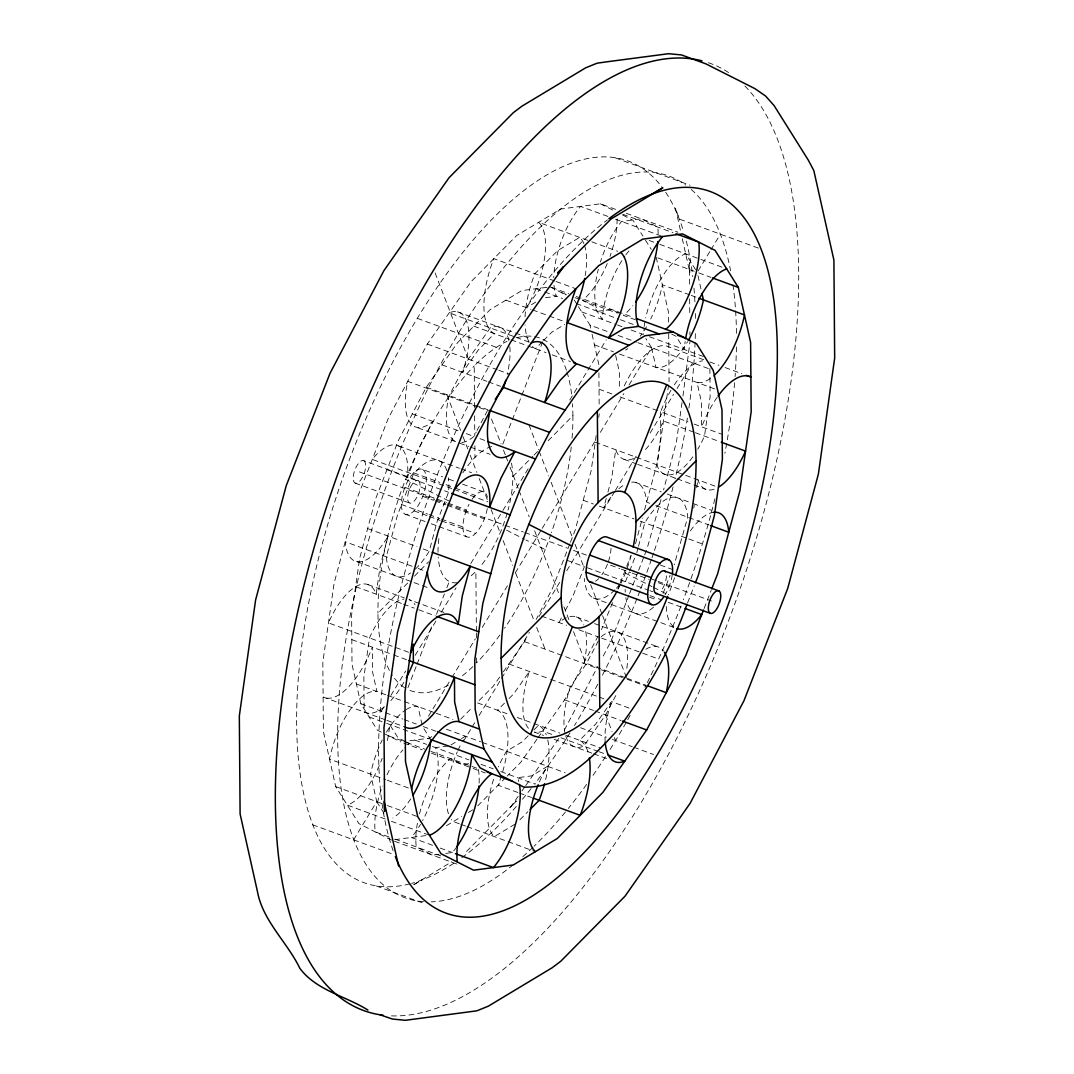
<?xml version="1.0" encoding="UTF-8"?>
<svg xmlns="http://www.w3.org/2000/svg" width="1074" height="1074" viewBox="0 0 1074 1074"><rect width="100%" height="100%" fill="white"/><g stroke="black" fill="none" stroke-linecap="round" stroke-linejoin="round"><path stroke-width="0.75" stroke-dasharray="5 3.75" d="M596.164 435.601L591.183 470.546L575.248 529.965L570.455 542.249M598.755 417.424L599.225 413.879M668.592 384.975L657.812 460.598L644.521 510.137M682.03 402.549L676.405 442.058L663.557 489.932M682.97 395.957L689.978 341.639M693.804 508.177L694.26 505.035M696.731 487.703L697.63 481.407M415.289 569.153A58.815 24.34 -69.9 0 0 429.211 551.163L437.172 521.454L448.543 492.268A58.815 24.34 -69.9 0 0 448.395 477.836M606.26 498.403L603.736 507.787A58.815 24.34 -69.9 0 1 611.952 495.919M607.938 492.147L611.71 478.078L615.751 449.724A58.815 24.34 -69.9 0 0 636.52 456.987M635.526 543.686L642.386 518.124M636.828 552.546L638.077 547.861M638.506 546.29L644.789 522.837A58.815 24.34 -69.9 0 1 687.722 517.198L674.23 564.776M660.993 499.504L647.031 548.774M407.932 687.655L416.443 665.799M417.048 664.229L432.876 623.645M436.514 614.274L444.421 593.976M446.865 587.733L449.294 581.49M502.766 444.233L542.316 342.754M569.864 543.793L552.506 588.324L536.181 619.429M612.569 602.621L601.48 629.592M617.859 589.022L619.04 586.001M620.222 582.981L626.102 567.864M626.692 566.347L630.814 555.782M625.457 581.732L629.042 572.509M629.646 570.979L635.029 557.151M629.002 595.063L610.958 641.353L601.641 659.1M629.592 593.519L638.01 571.918M638.614 570.375L644.024 556.48M644.628 554.949L646.427 550.318M663.034 593.492L670.109 575.355M687.629 602.769L694.207 585.88M704.088 608.542L711.149 590.418M550.881 534.261A187.789 77.731 -69.9 0 1 545.23 549.593L525.911 539.953M615.617 209.376L600.42 203.805L560.735 209.014L516.634 235.555L471.124 281.616L427.304 344.042L388.17 418.605L356.367 500.216L334.095 583.289L322.831 662.202L323.381 731.542L335.692 786.598L358.917 823.624L391.486 840.096M546.988 287.308L521.749 290.624L490.214 309.607L457.672 342.539L426.338 387.19L398.347 440.515L375.605 498.873L359.669 558.292L351.614 614.717L352.017 664.323L360.81 703.698L377.417 730.172L400.709 741.946M508.928 340.565A58.815 24.34 -69.9 0 0 490.268 327.879L468.358 359.105L448.784 396.387A58.815 24.34 -69.9 0 0 456.692 442.045L415.638 426.996M461.86 442.555A58.815 24.34 -69.9 0 0 473.916 436.433L476.238 431.99M477.017 430.513L487.126 411.248M503.317 671.854L524.515 641.648L527.629 635.727M561.366 618.074L559.044 622.517A58.815 24.34 -69.9 0 1 583.8 624.974M565.26 610.663L573.033 595.855L584.404 566.669L566.803 560.225M537.926 737.851L564.602 699.845L597.708 636.761M565.072 733.435A58.815 24.34 -69.9 0 1 570.428 686.554L586.095 664.229L599.305 639.043M564.374 730.092L597.762 666.498M565.81 736.2A58.815 24.34 -69.9 0 0 583.732 746.121L605.642 714.895L616.932 693.388M381.337 711.216L385.673 704.047M390.882 695.442L405.65 671.075M415.195 655.301L436.044 620.879M441.253 612.287L456.007 587.908M470.774 563.528L502.028 511.909M502.901 510.472L528.945 467.459M569.757 400.065L606.219 339.84M353.614 839.841L376.746 801.66L370.584 774.126A58.815 24.34 -69.9 0 1 382.277 739.946M428.459 716.237L451.04 678.956M451.912 677.519L475.352 638.802M482.293 627.337L507.478 585.746M515.292 572.845L541.336 529.831M542.209 528.395L596.043 439.494M600.379 432.325L623.833 393.608M629.042 385.002L651.609 347.734L645.796 338.458M698.113 270.93L710.102 251.128M710.961 249.718L720.386 234.159M463.431 741.329L471.258 728.414M472.117 726.991L475.594 721.245M479.071 715.512L500.779 679.667M501.639 678.231L529.428 632.344M538.973 616.57L559.822 582.162M566.763 570.697L614.516 491.825M615.389 490.388L636.224 455.98M650.119 433.037L673.559 394.319M677.036 388.587L692.663 362.784M499.638 677.103L493.181 686.299L476.977 702.691L509.667 714.68M536.973 739.207L520.783 762.285L507.17 776.059M518.151 796.344L510.566 807.138L516.379 800.989L464.102 853.897M521.937 790.947L524.77 786.893M525.723 785.55L558.856 738.321M629.069 708.061L611.468 701.604L595.802 723.93L579.611 740.322A67.058 27.763 -69.9 0 1 588.807 754.982M542.383 341.707L535.443 348.728A67.058 27.763 -69.9 0 1 532.395 346.553M543.538 340.539L551.794 332.188L564.629 324.455M389.419 670.391A187.682 77.69 -69.9 0 1 377.941 613.173L408.563 582.135M414.457 576.161L428.593 561.823M512.822 476.574L532.852 456.275M534.033 455.081L537.564 451.496M548.17 440.743L572.912 415.665A187.682 77.69 -69.9 0 0 572.469 403.69M460.639 719.244L472.359 707.377M504.444 703.201L497.504 710.223A67.058 27.763 -69.9 0 1 502.363 772.81M509.076 698.516L513.708 693.831L529.375 671.505A58.815 24.34 -69.9 0 0 529.885 729.756M528.153 735.811L522.206 741.812L506.512 751.263A58.815 24.34 -69.9 0 0 498.363 766.863M533.926 729.958L538.557 725.272A67.058 27.763 -69.9 0 1 546.236 734.844M477.742 805.836L506.042 777.2M519.923 819.744L527.844 811.729M535.684 302.116L526.435 307.688A58.815 24.34 -69.9 0 0 538.611 222.331L590.297 241.288M431.735 736.63L429.09 738.227L403.864 741.53M450.946 744.953L460.182 739.395M461.498 738.59L465.458 736.214A58.815 24.34 -69.9 0 0 462.585 741.141M446.381 825.731L461.538 816.602M468.398 812.468L473.889 809.165M413.946 884.56L451.738 861.804M514.943 824.214L494.349 836.619A58.815 24.34 -69.9 0 1 494.429 776.811M413.826 884.681L421.827 880.022M545.431 297.74L556.466 296.29A58.815 24.34 -69.9 0 1 553.942 284.731M448.046 745.96L435.426 747.611A58.815 24.34 -69.9 0 1 422.592 820.63M468.6 763.695L462.29 764.527L450.65 758.647A58.815 24.34 -69.9 0 0 419.384 814.186M394.789 839.667L429.519 835.102M439.145 854.273L432.527 855.146L416.256 846.916A58.815 24.34 -69.9 0 1 417.759 821.368M445.764 853.414L452.382 852.541A58.815 24.34 -69.9 0 0 457.054 846.446M615.483 157.905L689.991 185.225M758.392 248.107L679.332 219.109L675.425 207.953L680.849 232.199M626.263 213.283L677.962 232.226M622.786 214.263L672.955 232.655M607.938 216.438L580.578 206.409A58.815 24.34 -69.9 0 0 553.768 277.589M615.536 219.23L661.154 235.958M649.152 240.455L658.281 243.798M659.798 244.362L699.335 258.847M700.852 259.411L725.178 268.325M657.731 257.854L694.22 271.225M698.785 272.903L710.948 277.361M591.814 241.838L617.671 251.316M689.736 294.853L662.363 284.825A58.815 24.34 -69.9 0 1 650.669 319.005M691.253 295.417L698.852 298.21M554.614 280.958L493.798 258.659A67.058 27.763 -69.9 0 0 494.389 333.678L478.198 350.07L462.532 372.396A58.815 24.34 -69.9 0 0 449.214 312.829L514.594 336.806M556.131 281.522L575.906 288.772M551.674 287.456L568.602 293.672M576.308 296.491L633.257 317.38M561.783 292.786L566.173 294.397M574.979 297.619L617.268 313.125M635.526 319.824L623.35 315.353A58.815 24.34 -69.9 0 0 632.855 305.687M535.939 288.758L543.269 291.443M544.746 291.98L562.548 298.518M576.241 303.526L618.812 319.139M620.329 319.703L637.057 325.825M581.732 311.916L615.939 324.455M617.456 325.006L622.021 326.684M631.15 330.027L643.313 334.484A58.815 24.34 -69.9 0 1 643.715 329.731M649.394 336.712L703.416 356.528M703.752 359.736L668.793 346.915A67.058 27.763 -69.9 0 0 622.947 388.694M709.833 361.965L718.962 365.308M725.044 367.536L741.772 373.671M578.403 306.614L590.042 325.154L609.092 332.135M618.168 335.464L636.412 342.15M637.929 342.713L708.786 368.691M505.908 300.156L530.999 309.352M532.516 309.916L547.727 315.488M549.244 316.051L564.441 321.623M594.432 344.835L613.496 351.829M619.523 354.044L717.593 389.996M457.484 311.809L513.734 332.443M515.252 332.994L530.462 338.565M516.111 337.357L531.308 342.928M473.862 326.147L509.6 339.25M511.117 339.814L526.314 345.385M527.844 345.935L546.089 352.634M552.17 354.863L570.415 361.549M417.397 318.387L499.504 348.486M599.037 389.204L612.234 394.051M657.57 410.671L619.564 396.736A67.058 27.763 -69.9 0 1 620.638 394.024M670.981 390.251A67.058 27.763 -69.9 0 0 660.604 411.785L687.978 421.827M694.059 424.055L722.184 434.366M693.858 432.164L663.45 421.021A58.815 24.34 -69.9 0 1 643.594 451.402M695.388 432.728L719.714 441.642M427.304 344.042L497.235 369.698M498.766 370.248L509.398 374.155M442.005 364.865L486.858 381.31M488.375 381.874L500.538 386.331M595.224 442.206L684.165 474.815M685.682 475.379L716.908 486.817M623.967 459.323L636.13 463.78M637.647 464.344L675.653 478.279M677.184 478.829L692.381 484.414M693.898 484.965L706.061 489.422M426.338 387.19L487.905 409.771M477.675 406.979L407.731 381.324A58.815 24.34 -69.9 0 0 432.862 421.384L418.86 448.046L407.502 477.218A58.815 24.34 -69.9 0 0 372.262 459.404L452.852 488.952M479.192 407.529L489.838 411.436M635.271 482.333L661.114 491.811M667.196 494.04L691.522 502.968M693.039 503.518L711.283 510.217M412.335 413.852L460.222 431.412M466.304 433.641L473.916 436.433M479.997 438.662L486.079 440.89M649.716 503.263L646.669 502.149A58.815 24.34 -69.9 0 0 631.311 482.199M655.798 505.492L709.001 524.998M459.726 443.159L468.855 446.502M470.372 447.066L490.133 454.315M583.209 500.256L593.479 504.028M599.346 506.176L634.143 518.93M640.225 521.159L685.843 537.886M688.77 538.96L704.893 544.88M398.588 445.965L459.404 468.264M460.934 468.814L471.567 472.721M422.565 469.486A24.017 9.934 -69.9 0 1 417.222 506.928A24.017 9.934 -69.9 0 1 401.77 499.115A24.017 9.934 -69.9 0 1 422.565 469.486L442.569 476.829M448.731 479.085L454.893 481.34M462.585 484.159L484.132 492.067M413.705 472.842L439.87 482.441M446.032 484.696L453.725 487.529M455.269 488.093L475.272 495.423M454.02 489.382L487.891 501.8M660.309 565.018L672.619 569.542M363.817 460.719A12.002 4.967 -69.9 0 1 361.146 479.447A12.002 4.967 -69.9 0 1 353.413 475.54A12.002 4.967 -69.9 0 1 363.817 460.719L418.202 480.669A12.002 4.967 -69.9 0 1 415.531 499.383A12.002 4.967 -69.9 0 1 407.811 495.476A12.002 4.967 -69.9 0 1 418.202 480.669M386.976 469.7L448.543 492.268M404.925 487.327L446.489 502.578M448.033 503.142L466.505 509.908M359.454 471.902L434.675 499.477M436.245 500.054L445.643 503.505M447.214 504.082L503.545 524.73M505.075 525.293L523.32 531.979M524.837 532.543L567.408 548.143M573.489 550.385L588.31 555.808M651.864 579.114L656.563 580.833M658.12 581.41L711.404 600.943M422.767 496.363L433.547 500.309M435.091 500.873L445.858 504.82M447.402 505.384L484.347 518.93M610.582 565.219L619.819 568.602M621.349 569.166L630.586 572.549M632.13 573.113L649.058 579.329M658.295 582.712L669.075 586.673M587.438 567.784L648.253 590.082M649.783 590.646L652.817 591.761M355.105 483.085L409.489 503.021M401.381 504.458L427.546 514.057M429.09 514.621L439.87 518.567M441.401 519.131L462.961 527.039M650.038 595.64L660.685 599.534M668.283 602.326L683.494 607.897M414 510.848L427.855 515.923M429.399 516.487L440.165 520.434M441.709 520.997L475.567 533.416M649.528 597.198L657.221 600.03M405.14 514.204L425.156 521.534M431.305 523.79L437.467 526.059M439.011 526.622L466.72 536.772M593.304 597.936L610.032 604.071M611.549 604.622L675.412 628.035A58.815 24.34 -69.9 0 1 666.242 605.817M367.63 528.583L417.048 546.706M423.129 548.935L429.211 551.163M576.255 616.906L588.418 621.363M594.499 623.591L600.581 625.82M602.111 626.384L658.362 647.004M412.121 566.28L345.224 541.752A58.815 24.34 -69.9 0 0 388.157 536.114L380.196 565.823L376.155 594.164A58.815 24.34 -69.9 0 0 328.443 622.88L410.55 652.979M418.202 568.508L425.814 571.301M541.444 616.06L566.642 625.296M578.805 629.767L600.084 637.567M601.615 638.131L641.138 652.616M642.601 653.153L658.738 659.074M356.635 561.554L429.613 588.31M625.216 677.613L584.162 662.564A58.815 24.34 -69.9 0 0 585.223 629.257M626.733 678.177L646.494 685.427M524.515 641.648L599.775 669.25M601.292 669.8L625.618 678.728M627.149 679.278L646.199 686.273M367.939 584.578L404.428 597.949M443.951 612.448L408.979 599.628A58.815 24.34 -69.9 0 1 415.074 604.769M355.628 586.646L401.998 603.642M403.515 604.206L414.161 608.099M418.726 609.777L435.44 615.912M508.848 663.974L549.136 678.755M550.653 679.305L603.87 698.812M564.602 699.845L593.479 710.438M595.009 711.001L620.853 720.479M351.816 639.634L392.104 654.415M393.621 654.965L408.832 660.537M580.578 727.742L606.421 737.22M612.502 739.449L632.277 746.699M633.794 747.249L653.556 754.498M517.279 717.472L532.476 723.044M533.993 723.594L559.849 733.072M565.931 735.301L600.138 747.853M551.808 734.415L542.692 731.072A58.815 24.34 -69.9 0 1 534.422 732.079L543.538 735.435M560.937 737.757L597.426 751.129M598.943 751.693L605.024 753.921M554.184 739.328L592.19 753.263M593.707 753.827L607.401 758.848M356.407 684.004L386.063 694.878M387.58 695.428L402.777 701.013M404.307 701.564L434.715 712.72M436.232 713.27L452.959 719.405M446.408 729.219L480.669 741.785M482.186 742.349L565.152 772.77M360.81 703.698L402.616 719.03M404.146 719.58L416.309 724.037M436.071 731.287L422.391 726.266L430.687 739.516M385.445 719.835L323.113 696.986A67.058 27.763 -69.9 0 0 372.342 647.166L372.53 671.841L376.934 691.535A58.815 24.34 -69.9 0 0 329.53 759.076L385.794 779.697M386.962 720.399L405.207 727.085M369.12 716.935L385.244 722.842M386.707 723.379L429.17 738.952M414.9 740.08L426.633 744.389M432.5 746.537L468.882 759.882M481.045 764.339L493.208 768.796M500.806 771.588L535.12 784.168M389.07 736.066L405.193 741.973M406.657 742.51L424.794 749.169M430.875 751.397L478.011 768.675M403.797 743.074L422.27 749.853M431.506 753.236L471.526 767.91M473.07 768.474L485.381 772.998M517.869 792.478L498.094 785.228A67.058 27.763 -69.9 0 0 501.061 776.985M519.386 793.042L531.549 797.499M387.311 780.261L411.637 789.175M459.377 823.798L453.295 821.57A58.815 24.34 -69.9 0 1 451.402 819.516M460.894 824.349L465.458 826.027M466.975 826.577L535.389 851.669M335.692 786.598L385.861 805.003M387.378 805.554L417.786 816.71M385.311 819.046L347.305 805.111A58.815 24.34 -69.9 0 0 382.156 758.351M391.392 821.288L427.882 834.659M432.607 845.292L411.329 837.492A58.815 24.34 -69.9 0 0 420.471 824.402M440.219 848.084L452.382 852.541M388.882 836.874L375.202 831.867A58.815 24.34 -69.9 0 1 382.398 786.074M394.964 839.103L443.616 856.945M394.52 841.211L456.866 864.073M312.574 824.778L393.151 854.327M376.41 885.996L425.062 903.838M600.42 203.805L615.214 211.283M622.625 215.028L632.989 220.264L642.937 236.132M671.68 334.095L676.056 336.296L684.353 349.533A58.815 24.34 -69.9 0 1 685.185 341.505M618.986 313.152L611.71 309.473L597.52 311.339A58.815 24.34 -69.9 0 1 598.325 269.279M550.13 286.892L566.146 294.988M625.337 573.113L652.025 586.605M653.502 587.357L668.337 594.848M448.663 500.887L405.623 479.259A187.789 77.731 -69.9 0 0 377.941 613.173M506.633 530.207L524.421 539.202M405.22 741.382L397.944 737.704L389.647 724.467A58.815 24.34 -69.9 0 1 386.586 743.839M406.684 742.121L409.597 743.584A58.815 24.34 -69.9 0 0 404.831 747.866M695.603 269.695L685.642 253.826A58.815 24.34 -69.9 0 0 645.689 317.985M645.42 240.106L651.233 249.356M574.254 299.995L577.584 305.285M376.746 801.66L385.029 814.884M528.958 424.821L538.53 449.644M539.135 451.201L548.72 476.024M551.11 482.226L572.066 536.53M575.06 544.29L584.041 567.569M590.619 584.632L602.004 614.113M602.595 615.671L626.545 677.734M435.104 272.93L468.358 359.105M491.503 419.088L501.075 443.911M503.478 450.113L505.263 454.772M505.867 456.316L507.666 460.974M510.056 467.177L518.447 488.898M519.037 490.456L529.213 516.836M534.61 530.798L559.755 595.963M563.944 606.823L569.932 622.329M573.516 631.646L586.095 664.229M605.642 714.895L612.059 731.501M614.382 737.543L615.55 740.563M446.851 394.722L460.625 430.406M463.015 436.608L467.808 449.026M470.211 455.228L476.789 472.305M479.192 478.507L487.569 500.229M491.154 509.532L500.135 532.811M503.129 540.571L512.714 565.394M515.708 573.154L534.261 621.242M536.664 627.458L545.042 649.179M697.979 275.588L701.241 290.155M682.285 238.67L689.884 272.621L689.36 262.66L689.548 287.335M656.214 257.29L668.511 312.359L668.592 322.227M651.609 347.734L656.013 367.415A58.815 24.34 -69.9 0 0 687.561 341.76M615.644 355.4L619.362 372.06L619.497 388.506M590.042 325.154L590.713 328.174M592.069 334.242L598.836 364.529M422.055 724.762L417.987 706.585A58.815 24.34 -69.9 0 0 406.254 709.565M474.547 407.529L474.198 365.939A187.789 77.731 -69.9 0 1 507.089 341.357M474.614 415.839L474.789 435.802M474.883 445.791L474.977 457.43M476.386 631.297L475.876 571.408A72.052 29.817 -69.9 0 1 469.768 576.819M476.4 632.962L476.44 637.956M476.614 657.919L476.655 662.913M709.887 368.53L710.115 396.749L704.504 436.071A58.815 24.34 -69.9 0 1 697.778 449.201M689.642 298.854L689.776 315.313M689.897 331.759L689.924 335.048M668.686 333.745L669.062 381.7M660.604 411.785L660.805 436.702L656.805 464.787A58.815 24.34 -69.9 0 0 694.516 454.383M598.903 372.759L599.158 405.663M393.138 850.769A384.25 159.059 -69.9 0 1 421.303 518.299A384.25 159.059 -69.9 0 1 607.428 219.848M744.886 85.974A504.324 208.759 -69.9 0 1 727.111 624.585A504.324 208.759 -69.9 0 1 389.338 1015.776M708.397 62.722A504.324 208.759 -69.9 0 1 730.776 74.039M691.213 189.413A384.25 159.059 -69.9 0 1 730.615 270.782M732.924 284.597A384.25 159.059 -69.9 0 1 735.502 309.312M735.609 310.869A384.25 159.059 -69.9 0 1 736.482 335.115M736.428 346.929A384.25 159.059 -69.9 0 1 735.086 376.518M734.603 382.733A384.25 159.059 -69.9 0 1 724.883 453.322M714.935 498.739A384.25 159.059 -69.9 0 1 683.359 599.735M680.97 606.031A384.25 159.059 -69.9 0 1 644.977 687.333M630.129 715.391A384.25 159.059 -69.9 0 1 626.921 721.124M626.115 722.547A384.25 159.059 -69.9 0 1 609.213 750.833M605.521 756.633A384.25 159.059 -69.9 0 1 592.365 776.301M586.632 784.409A384.25 159.059 -69.9 0 1 568.307 808.454M565.407 812.011A384.25 159.059 -69.9 0 1 534.14 846.164M532.972 847.292A384.25 159.059 -69.9 0 1 521.36 857.951M513.332 864.704A384.25 159.059 -69.9 0 1 431.265 901.851M423.478 901.717A384.25 159.059 -69.9 0 1 387.486 482.736A384.25 159.059 -69.9 0 1 685.789 185.077M409.919 883.835A384.25 159.059 -69.9 0 1 345.21 471.043A384.25 159.059 -69.9 0 1 661.92 187.051M665.692 192.34A384.25 159.059 -69.9 0 1 683.722 231.89M686.286 241.073A384.25 159.059 -69.9 0 1 692.811 276.676M693.979 288.127A384.25 159.059 -69.9 0 1 694.999 303.714M695.334 313.447A384.25 159.059 -69.9 0 1 695.415 318.401M695.348 333.584A384.25 159.059 -69.9 0 1 695.16 340.471M695.093 342.203A384.25 159.059 -69.9 0 1 688.89 408.107M687.36 418.095A384.25 159.059 -69.9 0 1 675.076 478.843M673.076 486.925A384.25 159.059 -69.9 0 1 654.106 551.539M653.569 553.11A384.25 159.059 -69.9 0 1 651.972 557.836M651.421 559.42A384.25 159.059 -69.9 0 1 640.52 589.411M639.916 590.982A384.25 159.059 -69.9 0 1 637.473 597.265M636.855 598.836A384.25 159.059 -69.9 0 1 601.628 676.781M597.762 684.245A384.25 159.059 -69.9 0 1 574.496 725.514M569.985 732.871A384.25 159.059 -69.9 0 1 534.986 783.604M531.12 788.558A384.25 159.059 -69.9 0 1 522.085 799.7M516.352 806.426A384.25 159.059 -69.9 0 1 459.43 859.415M453.725 863.321A384.25 159.059 -69.9 0 1 411.611 883.378M446.811 470.6A58.815 24.34 -69.9 0 0 413.315 474.466L397.42 515.265L386.278 556.802A58.815 24.34 -69.9 0 0 410.55 572.966M617.107 218.921A58.815 24.34 -69.9 0 1 610.019 256.377M607.28 263.519A58.815 24.34 -69.9 0 1 582.309 300.304L593.949 306.197L602.259 319.434A58.815 24.34 -69.9 0 1 624.961 256.055M658.161 233.971A58.815 24.34 -69.9 0 0 657.744 227.084L641.473 218.854L621.618 221.459A58.815 24.34 -69.9 0 0 600.406 262.002M583.853 243.543A58.815 24.34 -69.9 0 0 579.651 237.381L557.688 250.604L534.852 273.709A67.058 27.763 -69.9 0 0 524.944 320.146M584.471 245.181A58.815 24.34 -69.9 0 1 585.223 275.562M509.855 346.821A58.815 24.34 -69.9 0 1 507.29 374.383M529.079 342.056A67.058 27.763 -69.9 0 1 525.052 324.939M403.851 682.326A67.058 27.763 -69.9 0 1 388.895 702.664M384.358 706.799A67.058 27.763 -69.9 0 1 364.167 712.035L363.885 677.251L369.496 637.929A58.815 24.34 -69.9 0 1 403.797 599.158M644.145 326.456A58.815 24.34 -69.9 0 1 645.098 320.844M386.439 732.24A58.815 24.34 -69.9 0 1 405.086 710.33M605.199 742.228A58.815 24.34 -69.9 0 1 611.468 701.604M410.724 798.868A58.815 24.34 -69.9 0 1 392.869 818.012M478.4 769.414A58.815 24.34 -69.9 0 1 479.044 784.423M547.753 739.932A67.058 27.763 -69.9 0 1 544.961 782.315M539.403 781.912A58.815 24.34 -69.9 0 1 547.565 766.312L531.724 775.858L517.534 777.71A58.815 24.34 -69.9 0 1 518.809 781.563M625.887 254.793A58.815 24.34 -69.9 0 1 629.659 250.108M601.265 636.6A58.815 24.34 -69.9 0 1 626.303 671.948M646.508 326.711A58.815 24.34 -69.9 0 1 640.185 336.229M627.86 348.62A58.815 24.34 -69.9 0 1 625.538 350.07M674.365 384.828A67.058 27.763 -69.9 0 1 702.557 360.837M618.852 488.737A58.815 24.34 -69.9 0 1 625.86 483.944M619.631 584.484A58.815 24.34 -69.9 0 1 615.832 588.861M614.878 589.841A58.815 24.34 -69.9 0 1 584.283 578.483M653.542 607.146A58.815 24.34 -69.9 0 1 625.833 597.735M625.243 592.163A58.815 24.34 -69.9 0 1 625.162 589.331M387.056 774.824A58.815 24.34 -69.9 0 1 402.925 749.894M448.476 813.77A58.815 24.34 -69.9 0 1 457.309 751.813M457.927 750.431A58.815 24.34 -69.9 0 1 461.189 743.718M717.15 397.313A67.058 27.763 -69.9 0 0 701.658 426.834L701.47 402.159L697.066 382.465A58.815 24.34 -69.9 0 0 714.693 374.88M714.103 489.22A58.815 24.34 -69.9 0 1 697.845 479.836M690.327 530.945A58.815 24.34 -69.9 0 1 713.404 512.311M645.836 649.233A58.815 24.34 -69.9 0 1 663.584 650.992M511.439 463.109A72.052 29.817 -69.9 0 1 508.042 510.137M507.21 513.103A72.052 29.817 -69.9 0 1 480.749 565.985M457.108 582.712A72.052 29.817 -69.9 0 1 438.205 557.084M438.017 552.278A72.052 29.817 -69.9 0 1 439.185 536.235M462.773 472.936A72.052 29.817 -69.9 0 1 493.731 446.14M566.441 370.315A187.682 77.69 -69.9 0 0 543.525 339.626A187.789 77.731 -69.9 0 0 534.583 336.632M566.965 371.953A187.682 77.69 -69.9 0 1 571.918 397.138M545.216 549.552A187.682 77.69 -69.9 0 1 504.565 628.236M499.84 635.003A187.682 77.69 -69.9 0 1 476.681 662.752M405.744 479.125A187.682 77.69 -69.9 0 1 474.278 365.912M572.912 415.665A187.789 77.731 -69.9 0 1 572.039 438.434M571.234 447.012A187.789 77.731 -69.9 0 1 551.418 532.704M472.855 666.645A187.789 77.731 -69.9 0 1 461.377 676.539M448.328 685.172A187.789 77.731 -69.9 0 1 408.764 689.911M517.467 337.558A187.789 77.731 -69.9 0 1 532.999 336.39M404.589 687.669A187.682 77.69 -69.9 0 1 391.607 674.19M674.566 577.866A187.789 77.731 -69.9 0 1 668.377 594.741M472.05 499.343A24.017 9.934 -69.9 0 1 487.435 497.316M487.274 508.579A24.017 9.934 -69.9 0 1 467.633 537.107A24.017 9.934 -69.9 0 1 469.056 504.283M631.19 555.298A72.052 29.817 -69.9 0 1 621.054 583.169M620.396 584.565A72.052 29.817 -69.9 0 1 617.671 590.002M611.025 548.223A24.017 9.934 -69.9 0 1 608.045 562.628M607.495 564.092A24.017 9.934 -69.9 0 1 601.95 574.657M598.728 578.577A24.017 9.934 -69.9 0 1 595.493 581.195M672.23 574.885A24.017 9.934 -69.9 0 1 665.061 594.875M666.39 575.852A12.002 4.967 -69.9 0 1 660.228 591.653"/><path stroke-width="1.5" d="M572.442 626.639L530.516 734.401A187.789 77.731 -69.9 0 0 599.802 708.061A187.682 77.69 -69.9 0 0 667.719 596.406M624.706 492.51L666.672 384.787A187.682 77.69 -69.9 0 1 696.059 460.827A187.789 77.731 -69.9 0 1 675.627 574.751M687.024 604.3C670.646 650.24 645.702 692.663 616.328 731.461C591.855 758.163 563.031 788.249 523.87 787.108L500.578 775.334L483.958 748.846L475.164 709.471L474.775 659.879L482.817 603.454L498.752 544.035L521.494 485.676L549.485 432.352L580.819 387.701L613.361 354.756L644.91 335.773L673.291 332.054L696.583 343.828L713.19 370.302L721.983 409.677L722.386 459.283L714.331 515.708L698.395 575.127L695.402 582.806M703.497 610.059L685.83 655.395L646.696 729.958L602.876 792.384L557.366 838.445L513.265 864.986L473.58 870.195L441.011 853.736L417.786 816.71L405.489 761.641L404.938 692.3L416.188 613.402L438.474 530.314L470.264 448.717L509.398 374.155L553.217 311.715L598.728 265.654L642.829 239.113L682.514 233.904L715.083 250.376L738.308 287.402L750.619 342.458L751.169 411.798L739.905 490.711L717.633 573.784L711.74 588.901M495.275 399.26L503.572 387.446A58.815 24.34 -69.9 0 0 505.814 380.183M530.543 734.347A187.682 77.69 -69.9 0 1 501.169 658.295L561.178 597.426M635.983 521.722L696.059 460.827M530.1 809.447L539.148 800.291A67.058 27.763 -69.9 0 0 544.599 783.698M652.173 193.978L662.846 187.762L611.066 218.935L557.621 273.011L563.434 266.862L510.405 342.418L463.042 432.647L424.566 531.402L397.595 631.942L383.982 727.434L384.64 811.34L384.116 801.379L398.575 866.047M659.1 333.92L638.574 326.389L624.383 328.255L608.542 337.786A58.815 24.34 -69.9 0 0 620.705 252.43M380.102 1014.809L392.453 1019.051L405.422 1020.3L476.869 1010.822L488.281 1006.204L552.076 967.808L560.655 961.351L625.001 896.226L690.112 803.325L743.973 700.718L787.725 588.418L818.388 474.077L834.673 358.085L833.894 260.042L813.837 170.632L808.319 160.147L774.112 105.614L765.547 96.002L754.955 88.659L706.074 63.943L681.547 54.949L668.578 53.7L609.388 61.473L597.131 63.178L585.719 67.796L521.924 106.192L513.345 112.649L448.999 177.774L383.888 270.675L330.027 373.282L286.275 485.582L255.612 599.923L239.327 715.915L240.106 813.958L257.505 891.809C262.888 921.036 287.322 942.301 299.888 968.386C316.36 990.443 345.573 996.041 367.926 1010.057M675.989 233.77L698.798 242.133A58.815 24.34 -69.9 0 1 665.585 329.463M712.465 277.924L738.308 287.402M698.852 298.21L744.47 314.924A58.815 24.34 -69.9 0 1 714.693 374.88M636.345 318.508L673.291 332.054M677.6 335.249L684.93 337.934M746.323 375.35L750.887 377.014A67.058 27.763 -69.9 0 0 718.036 396.078M629.055 345.318L567.488 322.737A58.815 24.34 -69.9 0 0 584.712 278.394M573.449 362.663L597.023 371.309M721.231 442.206L745.557 451.12A58.815 24.34 -69.9 0 1 718.627 487.099M503.572 387.446L565.152 410.026M489.422 410.335L549.485 432.352M487.596 441.454L535.483 459.014M710.532 525.562L728.776 532.248A58.815 24.34 -69.9 0 0 713.404 512.311M668.86 559.796L607.28 537.228A24.017 9.934 -69.9 0 0 588.592 558.024A24.017 9.934 -69.9 0 0 592.472 582.336M598.433 540.584L660 563.152M664.511 570.979L718.895 590.915A12.002 4.967 -69.9 0 1 716.224 609.643A12.002 4.967 -69.9 0 1 708.504 605.736A12.002 4.967 -69.9 0 1 718.895 590.915M451.59 493.396L510.123 514.849M589.653 555.07L651.233 577.637M655.798 593.331L710.183 613.281M586.109 572.2L647.689 594.768M685.011 608.461L701.738 614.596A58.815 24.34 -69.9 0 1 676.58 628.545M589.868 581.933L651.435 604.514M432.245 552.278L490.791 573.744M648.025 685.977L666.269 692.676A58.815 24.34 -69.9 0 0 664.43 652.213M436.97 616.463L478.776 631.794M622.37 721.03L646.696 729.958M408.832 660.537L474.963 684.796M608.059 755.035L624.786 761.171A58.815 24.34 -69.9 0 1 605.199 742.228M405.207 727.085A67.058 27.763 -69.9 0 0 454.436 677.264L454.638 701.94L459.041 721.634L479.568 729.165M437.588 731.85L483.958 748.846M430.687 739.516L492.268 762.084M487.14 772.018L512.217 781.214M533.066 798.063L580.202 815.341A67.058 27.763 -69.9 0 0 589.344 757.841M455.416 853.655L493.422 867.591A58.815 24.34 -69.9 0 0 519.454 784.463M571.811 546.048L528.77 524.407A187.789 77.731 -69.9 0 0 501.088 658.335M701.966 293.403L703.416 299.874A58.815 24.34 -69.9 0 1 688.273 340.525M666.645 384.747A187.789 77.731 -69.9 0 0 597.345 411.087L598.124 502.592M599.024 616.57L599.802 708.061M413.248 644.118L413.396 662.215A67.058 27.763 -69.9 0 1 406.254 677.936M608.851 218.76A384.25 159.059 -69.9 0 1 736.106 581.92A384.25 159.059 -69.9 0 1 395.353 856.636M383.136 1015.225A504.324 208.759 -69.9 0 1 329.356 498.39A504.324 208.759 -69.9 0 1 702.034 60.842M454.369 489.516A58.815 24.34 -69.9 0 1 489.596 507.331L500.967 478.145L514.956 451.483A58.815 24.34 -69.9 0 1 489.838 411.436M657.825 241.61A58.815 24.34 -69.9 0 1 635.66 301.955M427.331 571.851A58.815 24.34 -69.9 0 0 470.264 566.213L462.29 595.922L458.249 624.276A58.815 24.34 -69.9 0 0 410.55 652.979M685.628 338.726A58.815 24.34 -69.9 0 1 726.695 268.889M575.906 288.772A67.058 27.763 -69.9 0 0 576.496 363.777L560.292 380.169L544.625 402.495A58.815 24.34 -69.9 0 0 531.308 342.928M430.58 741.073A58.815 24.34 -69.9 0 1 413.074 795.055M478.923 785.993A58.815 24.34 -69.9 0 1 457.054 846.446M535.389 851.669A58.815 24.34 -69.9 0 1 538.222 784.718M457.296 861.966A58.815 24.34 -69.9 0 1 491.691 773.696L480.051 767.803L471.741 754.566A58.815 24.34 -69.9 0 1 429.399 835.223M411.637 789.175A58.815 24.34 -69.9 0 1 459.041 721.634M528.864 524.421A187.682 77.69 -69.9 0 1 597.386 411.221M638.574 326.389A58.815 24.34 -69.9 0 1 662.671 236.508M657.1 593.533A12.002 4.967 -69.9 0 1 655.69 579.906A12.002 4.967 -69.9 0 1 665.518 571.945M616.906 591.452A72.052 29.817 -69.9 0 1 561.997 607.924A72.052 29.817 -69.9 0 1 601.977 498.994A72.052 29.817 -69.9 0 1 633.136 547.216M663.517 597.238A24.017 9.934 -69.9 0 1 647.77 596.768A24.017 9.934 -69.9 0 1 660.55 562.628A24.017 9.934 -69.9 0 1 672.405 573.489"/></g></svg>
